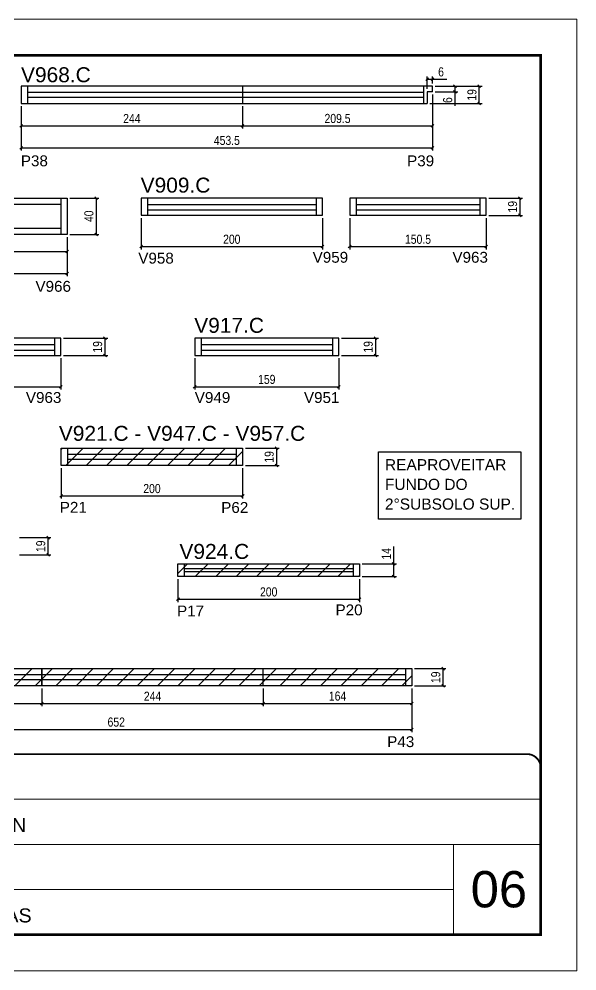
# Model space of a CAD drawing. Extents: x 1959 to 8212, y 239 to 4735.
# Drawn here: x 4427 to 5042, y 2537 to 3587 of the extents above; entities that cross this region are included whole.
import ezdxf

# ---------------------------------------------------------------- set-up
doc = ezdxf.new("R2010")
doc.units = 0
doc.linetypes.add('CONTINUO', pattern=[0])
doc.linetypes.add('DASHED', pattern=[0.75, 0.5, -0.25])
for name, color, linetype in [('5', 5, 'Continuous'), ('COTA', 241, 'Continuous'), ('NOMENCLATURA', 7, 'Continuous'), ('Painéis', 200, 'Continuous'), ('SARR_2.2x10', 60, 'Continuous'), ('SARR_2.2x7', 40, 'Continuous'), ('SARR_EDITAR', 141, 'Continuous')]:
    doc.layers.add(name, color=color, linetype=linetype)
for name, color, linetype, lineweight in [('CARIMBO', 255, 'Continuous', 9), ('Folhas', 255, 'Continuous', 9), ('REAPROVEITAMENTO', 251, 'Continuous', 9), ('SARRAFO DE PRESSAO', 251, 'DASHED', 9)]:
    doc.layers.add(name, color=color, linetype=linetype, lineweight=lineweight)
doc.styles.add('ARIAL', font='arial.ttf')
doc.styles.add('COTA TECNICA', font='techl___.ttf', dxfattribs={"height": 10})
doc.styles.add('COTA TECNICA-50', font='techl___.ttf', dxfattribs={"height": 10})
doc.styles.get("Standard").update_dxf_attribs({"font": 'arial.ttf'})
doc.dimstyles.new('COTA PAINEL-50', dxfattribs={"dimtxt": 10, "dimasz": 3, "dimexe": 3, "dimexo": 3, "dimgap": 3, "dimtad": 1, "dimdec": 1, "dimzin": 12, "dimdsep": 46, "dimtxsty": 'COTA TECNICA-50', "dimblk1": 'OBLIQUE', "dimblk2": 'OBLIQUE', "dimsah": 1, "dimcen": 0.9, "dimclrd": 4, "dimclre": 4, "dimclrt": 240, "dimadec": 1, "dimazin": 3, "dimtfac": 1, "dimtdec": 1, "dimtmove": 0, "dimatfit": 3, "dimfxl": 1, "dimtolj": 1, "dimtzin": 12, "dimarcsym": 0})
doc.dimstyles.new('PAINEL', dxfattribs={"dimtxt": 10, "dimasz": 3, "dimexe": 3, "dimexo": 3, "dimgap": 3, "dimtad": 1, "dimdec": 1, "dimzin": 12, "dimdsep": 46, "dimtxsty": 'COTA TECNICA', "dimblk1": 'OBLIQUE', "dimblk2": 'OBLIQUE', "dimsah": 1, "dimcen": 0.9, "dimclrd": 4, "dimclre": 4, "dimclrt": 240, "dimadec": 1, "dimazin": 3, "dimtfac": 1, "dimtdec": 1, "dimtmove": 0, "dimatfit": 3, "dimfxl": 1, "dimtolj": 1, "dimtzin": 12, "dimarcsym": 0})

# ---------------------------------------------------------------- blocks, each defined once
blk = doc.blocks.new('9999999999')
at = {"color": 30, "linetype": 'CONTINUO'}
for p, q in [((98564.6, 34379.6), (99584, 34379.6)), ((98564.6, 34329.8), (99488, 34329.8)), ((99584, 34329.8), (99488, 34329.8)), ((99488, 34329.8), (99488, 34230.2)), ((98564.6, 34280), (99488, 34280))]:
    blk.add_line(p, q, dxfattribs=at)
at = {"color": 30, "linetype": 'CONTINUO', "const_width": 2}
blk.add_lwpolyline([(99584, 34230.2), (99584, 34414.4, 0.414214), (99569, 34429.4), (98229, 34429.4, 0.414214), (98214, 34414.4), (98214, 34245.2, 0.414214), (98229, 34230.2), (99584, 34230.2)], format="xyb", dxfattribs=at)
at = {"layer": 'Folhas'}
blk.add_lwpolyline([(98139, 34190.2), (99624, 34190.2), (99624, 35240.2), (98139, 35240.2)], close=True, dxfattribs=at)
at = {"layer": 'Folhas', "color": 30, "const_width": 3}
blk.add_lwpolyline([(98214, 34230.2), (99584, 34230.2), (99584, 35200.2), (98214, 35200.2)], close=True, dxfattribs=at)
at = {"color": 7, "linetype": 'Continuous', "ltscale": 5, "style": 'ARIAL'}
for s, p in [('LEAF LOEFGREN', (98837.7, 34343.3)), ('FUNDO DE VIGAS', (98837.7, 34243.7))]:
    blk.add_text(s, height=15.483, dxfattribs=at).set_placement(p)
blk = doc.blocks.new('_Oblique')
at = {"color": 0, "linetype": 'ByBlock', "lineweight": -2}
blk.add_line((-0.5, -0.5), (0.5, 0.5), dxfattribs=at)
blk = doc.blocks.new('*D343')
at = {"layer": 'COTA', "color": 4, "lineweight": -2, "transparency": 16777216}
for p, q in [((4883, 3503.5), (4883, 3441.5)), ((4429.5, 3490.5), (4429.5, 3441.5)), ((4429.5, 3444.5), (4883, 3444.5))]:
    blk.add_line(p, q, dxfattribs=at)
at = {"layer": 'Defpoints', "color": 0, "transparency": 16777216}
for p in [(4883, 3506.5), (4429.5, 3493.5), (4883, 3444.5)]:
    blk.add_point(p, dxfattribs=at)
at = {"layer": 'COTA', "color": 4, "lineweight": -2, "transparency": 16777216, "xscale": 3, "yscale": 3, "zscale": 3, "rotation": 180}
blk.add_blockref('_Oblique', (4429.5, 3444.5), dxfattribs=at)
at = {"layer": 'COTA', "color": 4, "lineweight": -2, "transparency": 16777216, "xscale": 3, "yscale": 3, "zscale": 3}
blk.add_blockref('_Oblique', (4883, 3444.5), dxfattribs=at)
at = {"layer": 'COTA', "color": 240, "transparency": 16777216, "insert": (4656.3, 3452.7), "char_height": 10, "attachment_point": 5, "style": 'COTA TECNICA'}
blk.add_mtext('\\A1;453.5', dxfattribs=at)
blk = doc.blocks.new('*D344')
at = {"layer": 'COTA', "color": 4, "lineweight": -2, "transparency": 16777216}
for p, q in [((4429.5, 3490.5), (4429.5, 3465.8)), ((4673.5, 3490.5), (4673.5, 3465.8)), ((4429.5, 3468.8), (4673.5, 3468.8))]:
    blk.add_line(p, q, dxfattribs=at)
at = {"layer": 'Defpoints', "color": 0, "transparency": 16777216}
for p in [(4429.5, 3493.5), (4673.5, 3493.5), (4673.5, 3468.8)]:
    blk.add_point(p, dxfattribs=at)
at = {"layer": 'COTA', "color": 4, "lineweight": -2, "transparency": 16777216, "xscale": 3, "yscale": 3, "zscale": 3, "rotation": 180}
blk.add_blockref('_Oblique', (4429.5, 3468.8), dxfattribs=at)
at = {"layer": 'COTA', "color": 4, "lineweight": -2, "transparency": 16777216, "xscale": 3, "yscale": 3, "zscale": 3}
blk.add_blockref('_Oblique', (4673.5, 3468.8), dxfattribs=at)
at = {"layer": 'COTA', "color": 240, "transparency": 16777216, "insert": (4551.5, 3476.9), "char_height": 10, "attachment_point": 5, "style": 'COTA TECNICA'}
blk.add_mtext('\\A1;244', dxfattribs=at)
blk = doc.blocks.new('*D345')
at = {"layer": 'COTA', "color": 4, "lineweight": -2, "transparency": 16777216}
for p, q in [((4883, 3503.5), (4883, 3465.8)), ((4673.5, 3490.5), (4673.5, 3465.8)), ((4673.5, 3468.8), (4883, 3468.8))]:
    blk.add_line(p, q, dxfattribs=at)
at = {"layer": 'Defpoints', "color": 0, "transparency": 16777216}
for p in [(4883, 3506.5), (4673.5, 3493.5), (4883, 3468.8)]:
    blk.add_point(p, dxfattribs=at)
at = {"layer": 'COTA', "color": 4, "lineweight": -2, "transparency": 16777216, "xscale": 3, "yscale": 3, "zscale": 3, "rotation": 180}
blk.add_blockref('_Oblique', (4673.5, 3468.8), dxfattribs=at)
at = {"layer": 'COTA', "color": 4, "lineweight": -2, "transparency": 16777216, "xscale": 3, "yscale": 3, "zscale": 3}
blk.add_blockref('_Oblique', (4883, 3468.8), dxfattribs=at)
at = {"layer": 'COTA', "color": 240, "transparency": 16777216, "insert": (4778.3, 3476.9), "char_height": 10, "attachment_point": 5, "style": 'COTA TECNICA'}
blk.add_mtext('\\A1;209.5', dxfattribs=at)
blk = doc.blocks.new('*D346')
at = {"layer": 'COTA', "color": 4, "lineweight": -2, "transparency": 16777216}
for p, q in [((4877, 3509.5), (4877, 3523.2)), ((4877, 3520.2), (4883, 3520.2)), ((4883, 3515.5), (4883, 3523.2)), ((4883, 3520.2), (4898.7, 3520.2))]:
    blk.add_line(p, q, dxfattribs=at)
at = {"layer": 'Defpoints', "color": 0, "transparency": 16777216}
for p in [(4883, 3520.2), (4883, 3512.5), (4877, 3506.5)]:
    blk.add_point(p, dxfattribs=at)
at = {"layer": 'COTA', "color": 4, "lineweight": -2, "transparency": 16777216, "xscale": 3, "yscale": 3, "zscale": 3, "rotation": 180}
blk.add_blockref('_Oblique', (4877, 3520.2), dxfattribs=at)
at = {"layer": 'COTA', "color": 4, "lineweight": -2, "transparency": 16777216, "xscale": 3, "yscale": 3, "zscale": 3}
blk.add_blockref('_Oblique', (4883, 3520.2), dxfattribs=at)
at = {"layer": 'COTA', "color": 240, "transparency": 16777216, "insert": (4892.4, 3528.3), "char_height": 10, "attachment_point": 5, "style": 'COTA TECNICA'}
blk.add_mtext('\\A1;6', dxfattribs=at)
blk = doc.blocks.new('*D347')
at = {"layer": 'COTA', "color": 4, "lineweight": -2, "transparency": 16777216}
for p, q in [((4886, 3512.5), (4937.6, 3512.5)), ((4934.6, 3493.5), (4934.6, 3512.5)), ((4880, 3493.5), (4937.6, 3493.5))]:
    blk.add_line(p, q, dxfattribs=at)
at = {"layer": 'Defpoints', "color": 0, "transparency": 16777216}
for p in [(4883, 3512.5), (4934.6, 3512.5), (4877, 3493.5)]:
    blk.add_point(p, dxfattribs=at)
at = {"layer": 'COTA', "color": 4, "lineweight": -2, "transparency": 16777216, "xscale": 3, "yscale": 3, "zscale": 3}
for p, rotation in [((4934.6, 3512.5), 90), ((4934.6, 3493.5), 270)]:
    blk.add_blockref('_Oblique', p, dxfattribs=dict(at, rotation=rotation))
at = {"layer": 'COTA', "color": 240, "transparency": 16777216, "insert": (4926.5, 3503), "char_height": 10, "attachment_point": 5, "rotation": 90, "style": 'COTA TECNICA'}
blk.add_mtext('\\A1;19', dxfattribs=at)
blk = doc.blocks.new('*D348')
at = {"layer": 'COTA', "color": 4, "lineweight": -2, "transparency": 16777216}
for p, q in [((4886, 3512.5), (4910.8, 3512.5)), ((4907.8, 3512.5), (4907.8, 3506.5)), ((4886, 3506.5), (4910.8, 3506.5)), ((4907.8, 3506.5), (4907.8, 3490.8))]:
    blk.add_line(p, q, dxfattribs=at)
at = {"layer": 'Defpoints', "color": 0, "transparency": 16777216}
for p in [(4883, 3512.5), (4883, 3506.5), (4907.8, 3506.5)]:
    blk.add_point(p, dxfattribs=at)
at = {"layer": 'COTA', "color": 4, "lineweight": -2, "transparency": 16777216, "xscale": 3, "yscale": 3, "zscale": 3}
for p, rotation in [((4907.8, 3512.5), 90), ((4907.8, 3506.5), 270)]:
    blk.add_blockref('_Oblique', p, dxfattribs=dict(at, rotation=rotation))
at = {"layer": 'COTA', "color": 240, "transparency": 16777216, "insert": (4899.7, 3497.2), "char_height": 10, "attachment_point": 5, "rotation": 90, "style": 'COTA TECNICA'}
blk.add_mtext('\\A1;6', dxfattribs=at)
blk = doc.blocks.new('*D351')
at = {"layer": 'COTA', "color": 4, "lineweight": -2, "transparency": 16777216}
for p, q in [((4173.3, 3346.1), (4173.3, 3303)), ((4480.3, 3346.1), (4480.3, 3303)), ((4173.3, 3306), (4480.3, 3306))]:
    blk.add_line(p, q, dxfattribs=at)
at = {"layer": 'Defpoints', "color": 0, "transparency": 16777216}
for p in [(4173.3, 3349.1), (4480.3, 3349.1), (4480.3, 3306)]:
    blk.add_point(p, dxfattribs=at)
at = {"layer": 'COTA', "color": 4, "lineweight": -2, "transparency": 16777216, "xscale": 3, "yscale": 3, "zscale": 3, "rotation": 180}
blk.add_blockref('_Oblique', (4173.3, 3306), dxfattribs=at)
at = {"layer": 'COTA', "color": 4, "lineweight": -2, "transparency": 16777216, "xscale": 3, "yscale": 3, "zscale": 3}
blk.add_blockref('_Oblique', (4480.3, 3306), dxfattribs=at)
at = {"layer": 'COTA', "color": 240, "transparency": 16777216, "insert": (4326.8, 3314.2), "char_height": 10, "attachment_point": 5, "style": 'COTA TECNICA'}
blk.add_mtext('\\A1;307', dxfattribs=at)
blk = doc.blocks.new('*D353')
at = {"layer": 'COTA', "color": 4, "lineweight": -2, "transparency": 16777216}
for p, q in [((4483.3, 3389.1), (4515.3, 3389.1)), ((4512.3, 3389.1), (4512.3, 3349.1)), ((4483.3, 3349.1), (4515.3, 3349.1))]:
    blk.add_line(p, q, dxfattribs=at)
at = {"layer": 'Defpoints', "color": 0, "transparency": 16777216}
for p in [(4480.3, 3389.1), (4480.3, 3349.1), (4512.3, 3349.1)]:
    blk.add_point(p, dxfattribs=at)
at = {"layer": 'COTA', "color": 4, "lineweight": -2, "transparency": 16777216, "xscale": 3, "yscale": 3, "zscale": 3}
for p, rotation in [((4512.3, 3389.1), 90), ((4512.3, 3349.1), 270)]:
    blk.add_blockref('_Oblique', p, dxfattribs=dict(at, rotation=rotation))
at = {"layer": 'COTA', "color": 240, "transparency": 16777216, "insert": (4504.2, 3369.1), "char_height": 10, "attachment_point": 5, "rotation": 90, "style": 'COTA TECNICA'}
blk.add_mtext('\\A1;40', dxfattribs=at)
blk = doc.blocks.new('*D355')
at = {"layer": 'COTA', "color": 4, "lineweight": -2, "transparency": 16777216}
for p, q in [((4236.3, 3346.1), (4236.3, 3327.2)), ((4480.3, 3346.1), (4480.3, 3327.2)), ((4236.3, 3330.2), (4480.3, 3330.2))]:
    blk.add_line(p, q, dxfattribs=at)
at = {"layer": 'Defpoints', "color": 0, "transparency": 16777216}
for p in [(4236.3, 3349.1), (4480.3, 3349.1), (4480.3, 3330.2)]:
    blk.add_point(p, dxfattribs=at)
at = {"layer": 'COTA', "color": 4, "lineweight": -2, "transparency": 16777216, "xscale": 3, "yscale": 3, "zscale": 3, "rotation": 180}
blk.add_blockref('_Oblique', (4236.3, 3330.2), dxfattribs=at)
at = {"layer": 'COTA', "color": 4, "lineweight": -2, "transparency": 16777216, "xscale": 3, "yscale": 3, "zscale": 3}
blk.add_blockref('_Oblique', (4480.3, 3330.2), dxfattribs=at)
at = {"layer": 'COTA', "color": 240, "transparency": 16777216, "insert": (4358.3, 3338.3), "char_height": 10, "attachment_point": 5, "style": 'COTA TECNICA'}
blk.add_mtext('\\A1;244', dxfattribs=at)
blk = doc.blocks.new('*D370')
at = {"layer": 'COTA', "color": 4, "lineweight": -2, "transparency": 16777216}
for p, q in [((4427.8, 3014.6), (4462.2, 3014.6)), ((4459.2, 2995.6), (4459.2, 3014.6)), ((4427.8, 2995.6), (4462.2, 2995.6))]:
    blk.add_line(p, q, dxfattribs=at)
at = {"layer": 'Defpoints', "color": 0, "transparency": 16777216}
for p in [(4424.8, 3014.6), (4459.2, 3014.6), (4424.8, 2995.6)]:
    blk.add_point(p, dxfattribs=at)
at = {"layer": 'COTA', "color": 4, "lineweight": -2, "transparency": 16777216, "xscale": 3, "yscale": 3, "zscale": 3}
for p, rotation in [((4459.2, 3014.6), 90), ((4459.2, 2995.6), 270)]:
    blk.add_blockref('_Oblique', p, dxfattribs=dict(at, rotation=rotation))
at = {"layer": 'COTA', "color": 240, "transparency": 16777216, "insert": (4451.1, 3005.1), "char_height": 10, "attachment_point": 5, "rotation": 90, "style": 'COTA TECNICA'}
blk.add_mtext('\\A1;19', dxfattribs=at)
blk = doc.blocks.new('*D387')
at = {"layer": 'COTA', "color": 4, "linetype": 'ByBlock', "lineweight": -2, "transparency": 16777216}
for p, q in [((4208.3, 2848.1), (4208.3, 2828.7)), ((4452.3, 2848.1), (4452.3, 2828.7)), ((4208.3, 2831.7), (4452.3, 2831.7))]:
    blk.add_line(p, q, dxfattribs=at)
at = {"layer": 'Defpoints', "color": 0, "linetype": 'ByBlock', "transparency": 16777216}
for p in [(4208.3, 2851.1), (4452.3, 2851.1), (4452.3, 2831.7)]:
    blk.add_point(p, dxfattribs=at)
at = {"layer": 'COTA', "color": 4, "linetype": 'ByBlock', "lineweight": -2, "transparency": 16777216, "xscale": 3, "yscale": 3, "zscale": 3, "rotation": 180}
blk.add_blockref('_Oblique', (4208.3, 2831.7), dxfattribs=at)
at = {"layer": 'COTA', "color": 4, "linetype": 'ByBlock', "lineweight": -2, "transparency": 16777216, "xscale": 3, "yscale": 3, "zscale": 3}
blk.add_blockref('_Oblique', (4452.3, 2831.7), dxfattribs=at)
at = {"layer": 'COTA', "color": 240, "linetype": 'ByBlock', "transparency": 16777216, "insert": (4330.3, 2839.7), "char_height": 10, "attachment_point": 5, "style": 'COTA TECNICA-50'}
blk.add_mtext('\\A1;244', dxfattribs=at)
blk = doc.blocks.new('*D388')
at = {"layer": 'COTA', "color": 4, "linetype": 'ByBlock', "lineweight": -2, "transparency": 16777216}
for p, q in [((4452.3, 2848.1), (4452.3, 2828.7)), ((4696.3, 2848.1), (4696.3, 2828.7)), ((4452.3, 2831.7), (4696.3, 2831.7))]:
    blk.add_line(p, q, dxfattribs=at)
at = {"layer": 'Defpoints', "color": 0, "linetype": 'ByBlock', "transparency": 16777216}
for p in [(4452.3, 2851.1), (4696.3, 2851.1), (4696.3, 2831.7)]:
    blk.add_point(p, dxfattribs=at)
at = {"layer": 'COTA', "color": 4, "linetype": 'ByBlock', "lineweight": -2, "transparency": 16777216, "xscale": 3, "yscale": 3, "zscale": 3, "rotation": 180}
blk.add_blockref('_Oblique', (4452.3, 2831.7), dxfattribs=at)
at = {"layer": 'COTA', "color": 4, "linetype": 'ByBlock', "lineweight": -2, "transparency": 16777216, "xscale": 3, "yscale": 3, "zscale": 3}
blk.add_blockref('_Oblique', (4696.3, 2831.7), dxfattribs=at)
at = {"layer": 'COTA', "color": 240, "linetype": 'ByBlock', "transparency": 16777216, "insert": (4574.3, 2839.7), "char_height": 10, "attachment_point": 5, "style": 'COTA TECNICA-50'}
blk.add_mtext('\\A1;244', dxfattribs=at)
blk = doc.blocks.new('*D389')
at = {"layer": 'COTA', "color": 4, "lineweight": -2, "transparency": 16777216}
for p, q in [((4208.3, 2848.1), (4208.3, 2800)), ((4860.3, 2848.1), (4860.3, 2800)), ((4208.3, 2803), (4860.3, 2803))]:
    blk.add_line(p, q, dxfattribs=at)
at = {"layer": 'Defpoints', "color": 0, "transparency": 16777216}
for p in [(4208.3, 2851.1), (4860.3, 2851.1), (4860.3, 2803)]:
    blk.add_point(p, dxfattribs=at)
at = {"layer": 'COTA', "color": 4, "lineweight": -2, "transparency": 16777216, "xscale": 3, "yscale": 3, "zscale": 3, "rotation": 180}
blk.add_blockref('_Oblique', (4208.3, 2803), dxfattribs=at)
at = {"layer": 'COTA', "color": 4, "lineweight": -2, "transparency": 16777216, "xscale": 3, "yscale": 3, "zscale": 3}
blk.add_blockref('_Oblique', (4860.3, 2803), dxfattribs=at)
at = {"layer": 'COTA', "color": 240, "transparency": 16777216, "insert": (4534.3, 2811.1), "char_height": 10, "attachment_point": 5, "style": 'COTA TECNICA'}
blk.add_mtext('\\A1;652', dxfattribs=at)
blk = doc.blocks.new('*D390')
at = {"layer": 'COTA', "color": 4, "lineweight": -2, "transparency": 16777216}
for p, q in [((4696.3, 2848.1), (4696.3, 2828.7)), ((4860.3, 2848.1), (4860.3, 2828.7)), ((4696.3, 2831.7), (4860.3, 2831.7))]:
    blk.add_line(p, q, dxfattribs=at)
at = {"layer": 'Defpoints', "color": 0, "transparency": 16777216}
for p in [(4696.3, 2851.1), (4860.3, 2851.1), (4860.3, 2831.7)]:
    blk.add_point(p, dxfattribs=at)
at = {"layer": 'COTA', "color": 4, "lineweight": -2, "transparency": 16777216, "xscale": 3, "yscale": 3, "zscale": 3, "rotation": 180}
blk.add_blockref('_Oblique', (4696.3, 2831.7), dxfattribs=at)
at = {"layer": 'COTA', "color": 4, "lineweight": -2, "transparency": 16777216, "xscale": 3, "yscale": 3, "zscale": 3}
blk.add_blockref('_Oblique', (4860.3, 2831.7), dxfattribs=at)
at = {"layer": 'COTA', "color": 240, "transparency": 16777216, "insert": (4778.3, 2839.8), "char_height": 10, "attachment_point": 5, "style": 'COTA TECNICA'}
blk.add_mtext('\\A1;164', dxfattribs=at)
blk = doc.blocks.new('*D391')
at = {"layer": 'COTA', "color": 4, "lineweight": -2, "transparency": 16777216}
for p, q in [((4863.3, 2870.1), (4897.7, 2870.1)), ((4894.7, 2851.1), (4894.7, 2870.1)), ((4863.3, 2851.1), (4897.7, 2851.1))]:
    blk.add_line(p, q, dxfattribs=at)
at = {"layer": 'Defpoints', "color": 0, "transparency": 16777216}
for p in [(4860.3, 2870.1), (4894.7, 2870.1), (4860.3, 2851.1)]:
    blk.add_point(p, dxfattribs=at)
at = {"layer": 'COTA', "color": 4, "lineweight": -2, "transparency": 16777216, "xscale": 3, "yscale": 3, "zscale": 3}
for p, rotation in [((4894.7, 2870.1), 90), ((4894.7, 2851.1), 270)]:
    blk.add_blockref('_Oblique', p, dxfattribs=dict(at, rotation=rotation))
at = {"layer": 'COTA', "color": 240, "transparency": 16777216, "insert": (4886.6, 2860.6), "char_height": 10, "attachment_point": 5, "rotation": 90, "style": 'COTA TECNICA'}
blk.add_mtext('\\A1;19', dxfattribs=at)
blk = doc.blocks.new('*D392')
at = {"layer": 'COTA', "color": 4, "linetype": 'ByBlock', "lineweight": -2, "transparency": 16777216}
for p, q in [((4561.7, 3367.1), (4561.7, 3332.6)), ((4761.7, 3367.1), (4761.7, 3332.6)), ((4561.7, 3335.6), (4761.7, 3335.6))]:
    blk.add_line(p, q, dxfattribs=at)
at = {"layer": 'Defpoints', "color": 0, "linetype": 'ByBlock', "transparency": 16777216}
for p in [(4561.7, 3370.1), (4761.7, 3370.1), (4761.7, 3335.6)]:
    blk.add_point(p, dxfattribs=at)
at = {"layer": 'COTA', "color": 4, "linetype": 'ByBlock', "lineweight": -2, "transparency": 16777216, "xscale": 3, "yscale": 3, "zscale": 3, "rotation": 180}
blk.add_blockref('_Oblique', (4561.7, 3335.6), dxfattribs=at)
at = {"layer": 'COTA', "color": 4, "linetype": 'ByBlock', "lineweight": -2, "transparency": 16777216, "xscale": 3, "yscale": 3, "zscale": 3}
blk.add_blockref('_Oblique', (4761.7, 3335.6), dxfattribs=at)
at = {"layer": 'COTA', "color": 240, "linetype": 'ByBlock', "transparency": 16777216, "insert": (4661.7, 3343.7), "char_height": 10, "attachment_point": 5, "style": 'COTA TECNICA-50'}
blk.add_mtext('\\A1;200', dxfattribs=at)
blk = doc.blocks.new('*D393')
at = {"layer": 'COTA', "color": 4, "linetype": 'ByBlock', "lineweight": -2, "transparency": 16777216}
for p, q in [((4791.7, 3367.1), (4791.7, 3332.6)), ((4942.2, 3367.1), (4942.2, 3332.6)), ((4791.7, 3335.6), (4942.2, 3335.6))]:
    blk.add_line(p, q, dxfattribs=at)
at = {"layer": 'Defpoints', "color": 0, "linetype": 'ByBlock', "transparency": 16777216}
for p in [(4791.7, 3370.1), (4942.2, 3370.1), (4942.2, 3335.6)]:
    blk.add_point(p, dxfattribs=at)
at = {"layer": 'COTA', "color": 4, "linetype": 'ByBlock', "lineweight": -2, "transparency": 16777216, "xscale": 3, "yscale": 3, "zscale": 3, "rotation": 180}
blk.add_blockref('_Oblique', (4791.7, 3335.6), dxfattribs=at)
at = {"layer": 'COTA', "color": 4, "linetype": 'ByBlock', "lineweight": -2, "transparency": 16777216, "xscale": 3, "yscale": 3, "zscale": 3}
blk.add_blockref('_Oblique', (4942.2, 3335.6), dxfattribs=at)
at = {"layer": 'COTA', "color": 240, "linetype": 'ByBlock', "transparency": 16777216, "insert": (4867, 3343.7), "char_height": 10, "attachment_point": 5, "style": 'COTA TECNICA-50'}
blk.add_mtext('\\A1;150.5', dxfattribs=at)
blk = doc.blocks.new('*D394')
at = {"layer": 'COTA', "color": 4, "lineweight": -2, "transparency": 16777216}
for p, q in [((4945.2, 3389.1), (4982.4, 3389.1)), ((4979.4, 3389.1), (4979.4, 3370.1)), ((4945.2, 3370.1), (4982.4, 3370.1))]:
    blk.add_line(p, q, dxfattribs=at)
at = {"layer": 'Defpoints', "color": 0, "transparency": 16777216}
for p in [(4942.2, 3389.1), (4942.2, 3370.1), (4979.4, 3370.1)]:
    blk.add_point(p, dxfattribs=at)
at = {"layer": 'COTA', "color": 4, "lineweight": -2, "transparency": 16777216, "xscale": 3, "yscale": 3, "zscale": 3}
for p, rotation in [((4979.4, 3389.1), 90), ((4979.4, 3370.1), 270)]:
    blk.add_blockref('_Oblique', p, dxfattribs=dict(at, rotation=rotation))
at = {"layer": 'COTA', "color": 240, "transparency": 16777216, "insert": (4971.3, 3379.6), "char_height": 10, "attachment_point": 5, "rotation": 90, "style": 'COTA TECNICA'}
blk.add_mtext('\\A1;19', dxfattribs=at)
blk = doc.blocks.new('*D395')
at = {"layer": 'COTA', "color": 4, "linetype": 'ByBlock', "lineweight": -2, "transparency": 16777216}
for p, q in [((4273.2, 3212.5), (4273.2, 3177.9)), ((4473.2, 3212.5), (4473.2, 3177.9)), ((4273.2, 3180.9), (4473.2, 3180.9))]:
    blk.add_line(p, q, dxfattribs=at)
at = {"layer": 'Defpoints', "color": 0, "linetype": 'ByBlock', "transparency": 16777216}
for p in [(4273.2, 3215.5), (4473.2, 3215.5), (4473.2, 3180.9)]:
    blk.add_point(p, dxfattribs=at)
at = {"layer": 'COTA', "color": 4, "linetype": 'ByBlock', "lineweight": -2, "transparency": 16777216, "xscale": 3, "yscale": 3, "zscale": 3, "rotation": 180}
blk.add_blockref('_Oblique', (4273.2, 3180.9), dxfattribs=at)
at = {"layer": 'COTA', "color": 4, "linetype": 'ByBlock', "lineweight": -2, "transparency": 16777216, "xscale": 3, "yscale": 3, "zscale": 3}
blk.add_blockref('_Oblique', (4473.2, 3180.9), dxfattribs=at)
at = {"layer": 'COTA', "color": 240, "linetype": 'ByBlock', "transparency": 16777216, "insert": (4373.2, 3189), "char_height": 10, "attachment_point": 5, "style": 'COTA TECNICA-50'}
blk.add_mtext('\\A1;200', dxfattribs=at)
blk = doc.blocks.new('*D396')
at = {"layer": 'COTA', "color": 4, "lineweight": -2, "transparency": 16777216}
for p, q in [((4476.2, 3234.5), (4524.9, 3234.5)), ((4521.9, 3234.5), (4521.9, 3215.5)), ((4476.2, 3215.5), (4524.9, 3215.5))]:
    blk.add_line(p, q, dxfattribs=at)
at = {"layer": 'Defpoints', "color": 0, "transparency": 16777216}
for p in [(4473.2, 3234.5), (4473.2, 3215.5), (4521.9, 3215.5)]:
    blk.add_point(p, dxfattribs=at)
at = {"layer": 'COTA', "color": 4, "lineweight": -2, "transparency": 16777216, "xscale": 3, "yscale": 3, "zscale": 3}
for p, rotation in [((4521.9, 3234.5), 90), ((4521.9, 3215.5), 270)]:
    blk.add_blockref('_Oblique', p, dxfattribs=dict(at, rotation=rotation))
at = {"layer": 'COTA', "color": 240, "transparency": 16777216, "insert": (4513.8, 3225), "char_height": 10, "attachment_point": 5, "rotation": 90, "style": 'COTA TECNICA'}
blk.add_mtext('\\A1;19', dxfattribs=at)
blk = doc.blocks.new('*D465')
at = {"layer": 'COTA', "color": 4, "linetype": 'ByBlock', "lineweight": -2, "transparency": 16777216}
for p, q in [((4620.8, 3212.5), (4620.8, 3177.9)), ((4779.8, 3212.5), (4779.8, 3177.9)), ((4620.8, 3180.9), (4779.8, 3180.9))]:
    blk.add_line(p, q, dxfattribs=at)
at = {"layer": 'Defpoints', "color": 0, "linetype": 'ByBlock', "transparency": 16777216}
for p in [(4620.8, 3215.5), (4779.8, 3215.5), (4779.8, 3180.9)]:
    blk.add_point(p, dxfattribs=at)
at = {"layer": 'COTA', "color": 4, "linetype": 'ByBlock', "lineweight": -2, "transparency": 16777216, "xscale": 3, "yscale": 3, "zscale": 3, "rotation": 180}
blk.add_blockref('_Oblique', (4620.8, 3180.9), dxfattribs=at)
at = {"layer": 'COTA', "color": 4, "linetype": 'ByBlock', "lineweight": -2, "transparency": 16777216, "xscale": 3, "yscale": 3, "zscale": 3}
blk.add_blockref('_Oblique', (4779.8, 3180.9), dxfattribs=at)
at = {"layer": 'COTA', "color": 240, "linetype": 'ByBlock', "transparency": 16777216, "insert": (4700.3, 3189.1), "char_height": 10, "attachment_point": 5, "style": 'COTA TECNICA-50'}
blk.add_mtext('\\A1;159', dxfattribs=at)
blk = doc.blocks.new('*D466')
at = {"layer": 'COTA', "color": 4, "lineweight": -2, "transparency": 16777216}
for p, q in [((4782.8, 3234.5), (4823.3, 3234.5)), ((4820.3, 3234.5), (4820.3, 3215.5)), ((4782.8, 3215.5), (4823.3, 3215.5))]:
    blk.add_line(p, q, dxfattribs=at)
at = {"layer": 'Defpoints', "color": 0, "transparency": 16777216}
for p in [(4779.8, 3234.5), (4779.8, 3215.5), (4820.3, 3215.5)]:
    blk.add_point(p, dxfattribs=at)
at = {"layer": 'COTA', "color": 4, "lineweight": -2, "transparency": 16777216, "xscale": 3, "yscale": 3, "zscale": 3}
for p, rotation in [((4820.3, 3234.5), 90), ((4820.3, 3215.5), 270)]:
    blk.add_blockref('_Oblique', p, dxfattribs=dict(at, rotation=rotation))
at = {"layer": 'COTA', "color": 240, "transparency": 16777216, "insert": (4812.2, 3225), "char_height": 10, "attachment_point": 5, "rotation": 90, "style": 'COTA TECNICA'}
blk.add_mtext('\\A1;19', dxfattribs=at)
blk = doc.blocks.new('*D476')
at = {"layer": 'COTA', "color": 4, "lineweight": -2, "transparency": 16777216}
for p, q in [((4473.7, 3091.3), (4473.7, 3057.6)), ((4673.7, 3091.2), (4673.7, 3057.6)), ((4473.7, 3060.6), (4673.7, 3060.6))]:
    blk.add_line(p, q, dxfattribs=at)
at = {"layer": 'Defpoints', "color": 0, "transparency": 16777216}
for p in [(4473.7, 3094.3), (4673.7, 3094.2), (4673.7, 3060.6)]:
    blk.add_point(p, dxfattribs=at)
at = {"layer": 'COTA', "color": 4, "lineweight": -2, "transparency": 16777216, "xscale": 3, "yscale": 3, "zscale": 3, "rotation": 180}
blk.add_blockref('_Oblique', (4473.7, 3060.6), dxfattribs=at)
at = {"layer": 'COTA', "color": 4, "lineweight": -2, "transparency": 16777216, "xscale": 3, "yscale": 3, "zscale": 3}
blk.add_blockref('_Oblique', (4673.7, 3060.6), dxfattribs=at)
at = {"layer": 'COTA', "color": 240, "transparency": 16777216, "insert": (4573.7, 3068.7), "char_height": 10, "attachment_point": 5, "style": 'COTA TECNICA'}
blk.add_mtext('\\A1;200', dxfattribs=at)
blk = doc.blocks.new('*D477')
at = {"layer": 'COTA', "color": 4, "lineweight": -2, "transparency": 16777216}
for p, q in [((4676.7, 3113.2), (4714.1, 3113.2)), ((4711.1, 3113.2), (4711.1, 3094.2)), ((4676.7, 3094.2), (4714.1, 3094.2))]:
    blk.add_line(p, q, dxfattribs=at)
at = {"layer": 'Defpoints', "color": 0, "transparency": 16777216}
for p in [(4673.7, 3113.2), (4673.7, 3094.2), (4711.1, 3094.2)]:
    blk.add_point(p, dxfattribs=at)
at = {"layer": 'COTA', "color": 4, "lineweight": -2, "transparency": 16777216, "xscale": 3, "yscale": 3, "zscale": 3}
for p, rotation in [((4711.1, 3113.2), 90), ((4711.1, 3094.2), 270)]:
    blk.add_blockref('_Oblique', p, dxfattribs=dict(at, rotation=rotation))
at = {"layer": 'COTA', "color": 240, "transparency": 16777216, "insert": (4703, 3103.7), "char_height": 10, "attachment_point": 5, "rotation": 90, "style": 'COTA TECNICA'}
blk.add_mtext('\\A1;19', dxfattribs=at)
blk = doc.blocks.new('*D486')
at = {"layer": 'COTA', "color": 4, "linetype": 'ByBlock', "lineweight": -2, "transparency": 16777216}
for p, q in [((4602.4, 2968.7), (4602.4, 2943.6)), ((4802.4, 2968.7), (4802.4, 2943.6)), ((4602.4, 2946.6), (4802.4, 2946.6))]:
    blk.add_line(p, q, dxfattribs=at)
at = {"layer": 'Defpoints', "color": 0, "linetype": 'ByBlock', "transparency": 16777216}
for p in [(4602.4, 2971.7), (4802.4, 2971.7), (4802.4, 2946.6)]:
    blk.add_point(p, dxfattribs=at)
at = {"layer": 'COTA', "color": 4, "linetype": 'ByBlock', "lineweight": -2, "transparency": 16777216, "xscale": 3, "yscale": 3, "zscale": 3, "rotation": 180}
blk.add_blockref('_Oblique', (4602.4, 2946.6), dxfattribs=at)
at = {"layer": 'COTA', "color": 4, "linetype": 'ByBlock', "lineweight": -2, "transparency": 16777216, "xscale": 3, "yscale": 3, "zscale": 3}
blk.add_blockref('_Oblique', (4802.4, 2946.6), dxfattribs=at)
at = {"layer": 'COTA', "color": 240, "linetype": 'ByBlock', "transparency": 16777216, "insert": (4702.4, 2954.7), "char_height": 10, "attachment_point": 5, "style": 'COTA TECNICA-50'}
blk.add_mtext('\\A1;200', dxfattribs=at)
blk = doc.blocks.new('*D487')
at = {"layer": 'COTA', "color": 4, "lineweight": -2, "transparency": 16777216}
for p, q in [((4840.2, 2985.7), (4840.2, 3004.9)), ((4805.4, 2985.7), (4843.2, 2985.7)), ((4840.2, 2971.7), (4840.2, 2985.7)), ((4805.4, 2971.7), (4843.2, 2971.7))]:
    blk.add_line(p, q, dxfattribs=at)
at = {"layer": 'Defpoints', "color": 0, "transparency": 16777216}
for p in [(4802.4, 2985.7), (4840.2, 2985.7), (4802.4, 2971.7)]:
    blk.add_point(p, dxfattribs=at)
at = {"layer": 'COTA', "color": 4, "lineweight": -2, "transparency": 16777216, "xscale": 3, "yscale": 3, "zscale": 3}
for p, rotation in [((4840.2, 2985.7), 90), ((4840.2, 2971.7), 270)]:
    blk.add_blockref('_Oblique', p, dxfattribs=dict(at, rotation=rotation))
at = {"layer": 'COTA', "color": 240, "transparency": 16777216, "insert": (4832.1, 2996.8), "char_height": 10, "attachment_point": 5, "rotation": 90, "style": 'COTA TECNICA'}
blk.add_mtext('\\A1;14', dxfattribs=at)

msp = doc.modelspace()

# ---------------------------------------------------------------- hatches: boundary and pattern name
at = {"layer": 'REAPROVEITAMENTO'}
h = msp.add_hatch(dxfattribs=at)
h.set_pattern_fill('ANSI31', color=256, scale=5, style=0)
h.set_pattern_definition([(45, (-51.551, -178.704), (-11.22532, 11.22532), [])])
h.paths.add_polyline_path([(4673.66, 3094.17), (4673.66, 3113.17), (4473.66, 3113.34), (4473.66, 3094.34)])
h = msp.add_hatch(dxfattribs=at)
h.set_pattern_fill('ANSI31', color=256, scale=5, style=0)
h.set_pattern_definition([(45, (77.17, -180.642), (-11.22532, 11.22532), [])])
h.paths.add_polyline_path([(4602.38, 2985.74), (4602.38, 2971.74), (4802.38, 2971.74), (4802.38, 2985.74)])
h = msp.add_hatch(dxfattribs=at)
h.set_pattern_fill('ANSI31', color=256, scale=5, style=0)
h.paths.add_polyline_path([(3830.3, 2870.12), (3685.3, 2870.12), (3685.3, 2851.12), (3830.3, 2851.12)])
h.paths.add_polyline_path([(4104.3, 2870.12), (3860.3, 2870.12), (3860.3, 2851.12), (4104.3, 2851.12)])
h.paths.add_polyline_path([(4178.3, 2870.12), (4104.3, 2870.12), (4104.3, 2851.12), (4178.3, 2851.12)])
h.paths.add_polyline_path([(4452.3, 2870.12), (4208.3, 2870.12), (4208.3, 2851.12), (4452.3, 2851.12)])
h.paths.add_polyline_path([(4696.3, 2870.12), (4452.3, 2870.12), (4452.3, 2851.12), (4696.3, 2851.12)])
h.paths.add_polyline_path([(4860.3, 2870.12), (4696.3, 2870.12), (4696.3, 2851.12), (4860.3, 2851.12)])

# ---------------------------------------------------------------- linework, layer by layer
at = {"layer": 'COTA'}
msp.add_lwpolyline([(4823.58, 3109.26), (4980.53, 3109.26), (4980.53, 3035.01), (4823.58, 3035.01)], close=True, dxfattribs=at)
at = {"layer": 'Painéis'}
for p, q in [((4883.03, 3512.51), (4429.53, 3512.51)), ((4429.53, 3512.51), (4429.53, 3493.51)), ((4673.53, 3512.51), (4673.53, 3493.51)), ((4883.03, 3506.51), (4883.03, 3512.51)), ((4883.03, 3506.51), (4877.03, 3506.51)), ((4877.03, 3506.51), (4877.03, 3493.51)), ((4429.53, 3493.51), (4877.03, 3493.51)), ((3929.3, 3389.13), (4480.3, 3389.13)), ((4480.3, 3389.13), (4480.3, 3349.13)), ((4480.3, 3349.13), (3929.3, 3349.13)), ((4473.66, 3094.34), (4473.66, 3113.34)), ((4473.66, 3113.34), (4673.66, 3113.17)), ((4673.66, 3113.17), (4673.66, 3094.17)), ((4673.66, 3094.17), (4473.66, 3094.34)), ((4452.3, 2870.12), (4860.3, 2870.12)), ((4452.3, 2851.12), (4452.3, 2870.12)), ((4696.3, 2851.12), (4696.3, 2870.12)), ((4860.3, 2870.12), (4860.3, 2851.12)), ((4860.3, 2851.12), (4452.3, 2851.12))]:
    msp.add_line(p, q, dxfattribs=at)
at = {"layer": 'Painéis', "linetype": 'ByBlock'}
for points in [[(4561.72, 3389.13), (4561.72, 3370.13), (4761.72, 3370.13), (4761.72, 3389.13)], [(4791.72, 3389.13), (4791.72, 3370.13), (4942.22, 3370.13), (4942.22, 3389.13)], [(4273.25, 3234.48), (4273.25, 3215.48), (4473.25, 3215.48), (4473.25, 3234.48)], [(4620.82, 3234.48), (4620.82, 3215.48), (4779.82, 3215.48), (4779.82, 3234.48)], [(4602.38, 2985.74), (4802.38, 2985.74), (4802.38, 2971.74), (4602.38, 2971.74)]]:
    msp.add_lwpolyline(points, close=True, dxfattribs=at)
at = {"layer": 'Painéis'}
msp.add_lwpolyline([(4452.3, 2851.12), (4208.3, 2851.12), (4208.3, 2870.12), (4452.3, 2870.12)], close=True, dxfattribs=at)
at = {"layer": 'SARR_2.2x10'}
msp.add_line((4873.03, 3512.51), (4873.03, 3493.51), dxfattribs=at)
at = {"layer": 'SARR_2.2x7', "linetype": 'Continuous'}
for p, q in [((4436.53, 3512.51), (4436.53, 3493.51)), ((4673.53, 3505.51), (4436.53, 3505.51)), ((4436.53, 3500.51), (4673.53, 3500.51)), ((4873.03, 3505.51), (4673.53, 3505.51)), ((4673.53, 3500.51), (4873.03, 3500.51)), ((4473.3, 3382.13), (4173.3, 3382.13)), ((4473.3, 3389.13), (4473.3, 3349.13)), ((4568.72, 3389.13), (4568.72, 3370.13)), ((4568.72, 3382.13), (4754.72, 3382.13)), ((4754.72, 3389.13), (4754.72, 3370.13)), ((4798.72, 3389.13), (4798.72, 3370.13)), ((4798.72, 3382.13), (4935.22, 3382.13)), ((4935.22, 3389.13), (4935.22, 3370.13)), ((4568.72, 3376.13), (4754.72, 3376.13)), ((4798.72, 3376.13), (4935.22, 3376.13)), ((4173.3, 3356.13), (4473.3, 3356.13)), ((4466.25, 3234.48), (4466.25, 3215.48)), ((4627.82, 3234.48), (4627.82, 3215.48)), ((4772.82, 3234.48), (4772.82, 3215.48)), ((4280.25, 3227.48), (4466.25, 3227.48)), ((4627.82, 3227.48), (4772.82, 3227.48)), ((4280.25, 3221.48), (4466.25, 3221.48)), ((4627.82, 3221.48), (4772.82, 3221.48)), ((4480.66, 3113.34), (4480.66, 3094.34)), ((4666.66, 3113.17), (4666.66, 3094.17)), ((4666.66, 3106.17), (4480.66, 3106.34)), ((4480.66, 3101.34), (4666.66, 3101.17)), ((4609.38, 2985.74), (4609.38, 2971.74)), ((4795.38, 2985.74), (4795.38, 2971.74)), ((4853.3, 2870.12), (4853.3, 2851.12)), ((4452.3, 2863.12), (4215.3, 2863.12)), ((4215.3, 2858.12), (4452.3, 2858.12)), ((4696.3, 2863.12), (4452.3, 2863.12)), ((4452.3, 2858.12), (4696.3, 2858.12)), ((4853.3, 2863.12), (4696.3, 2863.12)), ((4696.3, 2858.12), (4853.3, 2858.12))]:
    msp.add_line(p, q, dxfattribs=at)
at = {"layer": 'SARR_EDITAR', "linetype": 'Continuous'}
for p, q in [((4609.38, 2980.74), (4795.38, 2980.74)), ((4795.38, 2976.74), (4609.38, 2976.74))]:
    msp.add_line(p, q, dxfattribs=at)

# ---------------------------------------------------------------- block references
at = {"layer": 'SARRAFO DE PRESSAO', "color": 6, "linetype": 'ByBlock'}
msp.add_blockref('9999999999', (-94581.71, -31653.56), dxfattribs=at)

# ---------------------------------------------------------------- texts
at = {"color": 0, "linetype": 'Continuous', "ltscale": 5, "style": 'ARIAL'}
for s, height, p in [('REAPROVEITAR ', 12.2353, (4830.56, 3088.95)), ('FUNDO DO', 12.235, (4830.56, 3067.24)), ('2°SUBSOLO SUP.', 12.2353, (4830.56, 3045.53))]:
    msp.add_text(s, height=height, dxfattribs=at).set_placement(p)
at = {"layer": '5', "linetype": 'Continuous'}
for s, rotation, p in [('P38', 359.99996, (4429.16, 3424.25)), ('P39', 359.99996, (4854.99, 3424.25)), ('V958', 359.99996, (4558.63, 3316.89)), ('V959', 359.99996, (4750.86, 3317.84)), ('V963', 359.99996, (4904.98, 3317.84)), ('V966', 359.99996, (4445.27, 3285.79)), ('V963', 359.99996, (4434.7, 3163.18)), ('V949', 0.00004, (4620.91, 3163.18)), ('V951', 359.99996, (4741.27, 3163.18)), ('P21', 359.99996, (4472.07, 3042.04)), ('P62', 359.99996, (4650.07, 3041.87)), ('P20', 359.99996, (4776.12, 2928.91)), ('P17', 359.99996, (4601.33, 2927.75)), ('P43', 0.00004, (4833.07, 2783.57))]:
    msp.add_text(s, height=12, rotation=rotation, dxfattribs=at).set_placement(p)
at = {"layer": 'CARIMBO', "style": 'ARIAL'}
msp.add_text('06', height=40, dxfattribs=at).set_placement((4925.13, 2606.79))
at = {"layer": 'NOMENCLATURA', "linetype": 'Continuous'}
for s, p in [('V968.C', (4429.33, 3516.95)), ('V909.C', (4561.25, 3395.19)), ('V917.C', (4620.35, 3240.53)), ('V921.C - V947.C - V957.C', (4471.06, 3121.39)), ('V924.C', (4604, 2991.17))]:
    msp.add_text(s, height=16.5, dxfattribs=at).set_placement(p)

# ---------------------------------------------------------------- dimensions: what is measured, and where the dimension line sits
at = {"layer": 'COTA'}
for base, p1, p2, picture, middle in [((4883.03, 3520.23), (4877.03, 3506.51), (4883.03, 3512.51), '*D346', (4892.36, 3528.33)), ((4883.03, 3444.45), (4429.53, 3493.51), (4883.03, 3506.51), '*D343', (4656.28, 3452.67)), ((4673.53, 3468.79), (4429.53, 3493.51), (4673.53, 3493.51), '*D344', (4551.53, 3476.86)), ((4480.3, 3305.99), (4173.3, 3349.13), (4480.3, 3349.13), '*D351', (4326.8, 3314.21)), ((4673.66, 3060.65), (4473.66, 3094.34), (4673.66, 3094.17), '*D476', (4573.66, 3068.75)), ((4860.3, 2803.03), (4208.3, 2851.12), (4860.3, 2851.12), '*D389', (4534.3, 2811.14)), ((4860.3, 2831.65), (4696.3, 2851.12), (4860.3, 2851.12), '*D390', (4778.3, 2839.76))]:
    dim = msp.add_linear_dim(base=base, p1=p1, p2=p2, dimstyle='PAINEL', dxfattribs=at)
    dim.commit()
    dim.dimension.update_dxf_attribs({"geometry": picture, "text_midpoint": middle})
for base, p1, p2, picture, middle in [((4934.62, 3512.51), (4877.03, 3493.51), (4883.03, 3512.51), '*D347', (4926.53, 3503.01)), ((4907.79, 3506.51), (4883.03, 3512.51), (4883.03, 3506.51), '*D348', (4899.68, 3497.18)), ((4512.34, 3349.13), (4480.3, 3389.13), (4480.3, 3349.13), '*D353', (4504.24, 3369.13)), ((4979.36, 3370.13), (4942.22, 3389.13), (4942.22, 3370.13), '*D394', (4971.27, 3379.63)), ((4521.85, 3215.48), (4473.25, 3234.48), (4473.25, 3215.48), '*D396', (4513.76, 3224.98)), ((4820.34, 3215.48), (4779.82, 3234.48), (4779.82, 3215.48), '*D466', (4812.25, 3224.98)), ((4711.12, 3094.17), (4673.66, 3113.17), (4673.66, 3094.17), '*D477', (4703.04, 3103.67)), ((4459.2, 3014.55), (4424.8, 2995.55), (4424.8, 3014.55), '*D370', (4451.11, 3005.05)), ((4840.19, 2985.74), (4802.38, 2971.74), (4802.38, 2985.74), '*D487', (4832.12, 2996.8)), ((4894.7, 2870.12), (4860.3, 2851.12), (4860.3, 2870.12), '*D391', (4886.61, 2860.62))]:
    dim = msp.add_linear_dim(base=base, p1=p1, p2=p2, angle=90, dimstyle='PAINEL', dxfattribs=at)
    dim.commit()
    dim.dimension.update_dxf_attribs({"geometry": picture, "text_midpoint": middle})
for base, p1, p2, picture, middle in [((4883.03, 3468.79), (4673.53, 3493.51), (4883.03, 3506.51), '*D345', (4778.28, 3476.93)), ((4480.3, 3330.18), (4236.3, 3349.13), (4480.3, 3349.13), '*D355', (4358.3, 3338.26))]:
    dim = msp.add_linear_dim(base=base, p1=p1, p2=p2, dimstyle='PAINEL', override={"dimtmove": 1}, dxfattribs=at)
    dim.commit()
    dim.dimension.update_dxf_attribs({"geometry": picture, "text_midpoint": middle})
at = {"layer": 'COTA', "color": 1, "linetype": 'ByBlock'}
for base, p1, p2, picture, middle in [((4761.72, 3335.59), (4561.72, 3370.13), (4761.72, 3370.13), '*D392', (4661.72, 3343.7)), ((4942.22, 3335.59), (4791.72, 3370.13), (4942.22, 3370.13), '*D393', (4866.97, 3343.7)), ((4473.25, 3180.94), (4273.25, 3215.48), (4473.25, 3215.48), '*D395', (4373.25, 3189.04)), ((4779.82, 3180.94), (4620.82, 3215.48), (4779.82, 3215.48), '*D465', (4700.32, 3189.08)), ((4802.38, 2946.63), (4602.38, 2971.74), (4802.38, 2971.74), '*D486', (4702.38, 2954.73)), ((4452.3, 2831.65), (4208.3, 2851.12), (4452.3, 2851.12), '*D387', (4330.3, 2839.73)), ((4696.3, 2831.65), (4452.3, 2851.12), (4696.3, 2851.12), '*D388', (4574.3, 2839.73))]:
    dim = msp.add_linear_dim(base=base, p1=p1, p2=p2, dimstyle='COTA PAINEL-50', override={"dimarcsym": 1}, dxfattribs=at)
    dim.commit()
    dim.dimension.update_dxf_attribs({"geometry": picture, "text_midpoint": middle})

doc.saveas('drawing.dxf')
